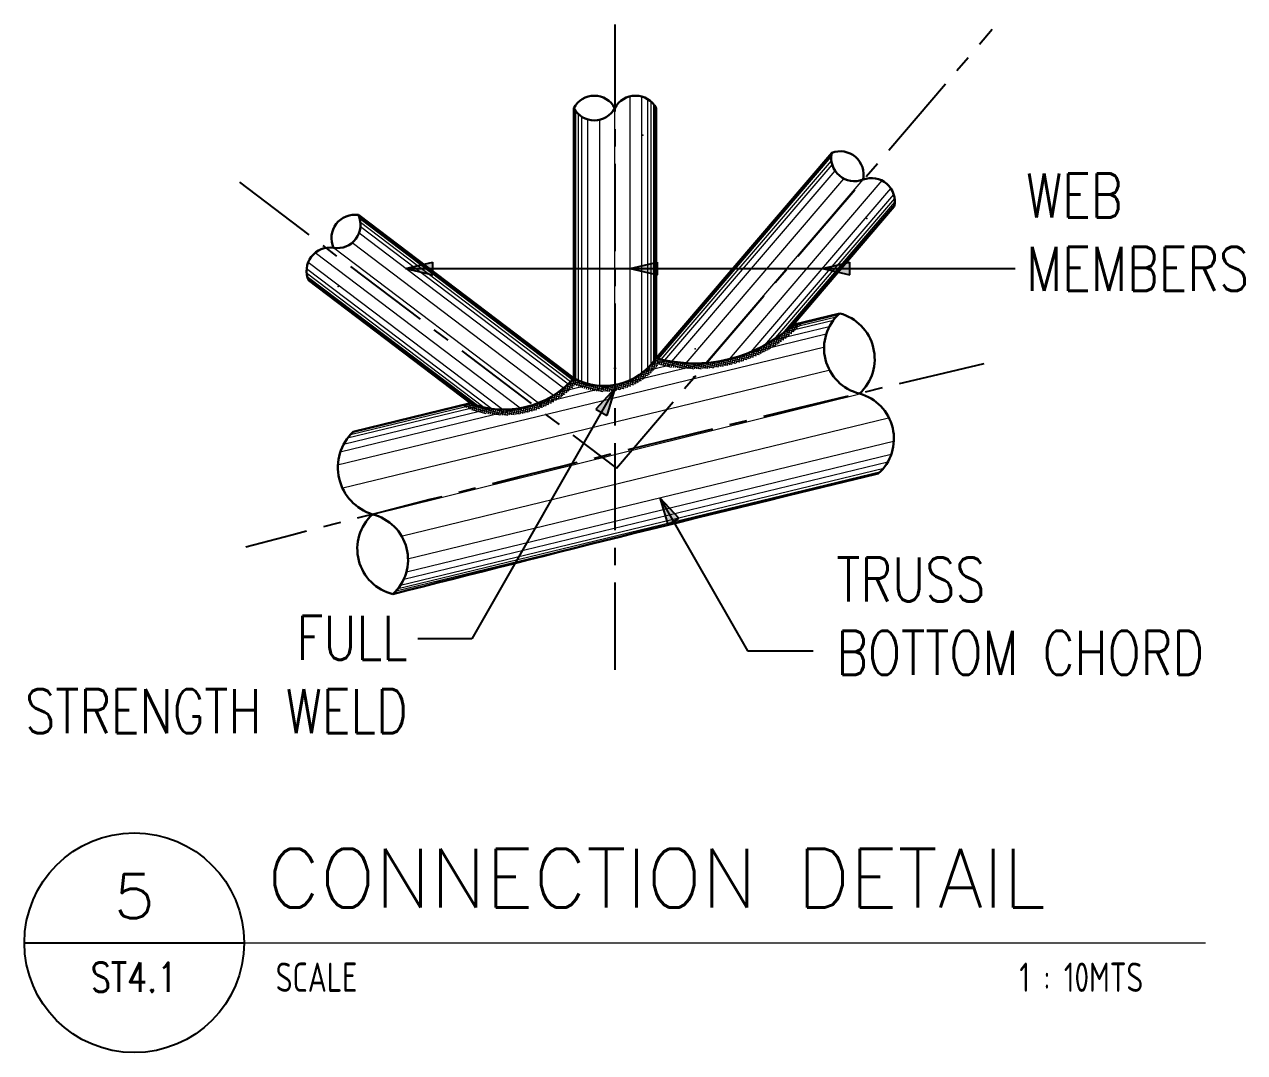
# Model space of a CAD drawing. Header units: millimetres. Extents: x 0 to 437400, y -7936 to 73710.
# Drawn here: x 6753 to 7863, y -5349 to -4413 of the extents above; entities that cross this region are included whole.
import ezdxf
from ezdxf.enums import TextEntityAlignment as Align

# ---------------------------------------------------------------- set-up
doc = ezdxf.new("R2010")
doc.units = ezdxf.units.MM
doc.header["$LTSCALE"] = 10
doc.header["$MEASUREMENT"] = 0
doc.linetypes.add('CENTER', pattern=[50.8, 31.75, -6.35, 6.35, -6.35])
for name, color, linetype in [('A-NEW', 240, 'Continuous'), ('A_LINE', 1, 'Continuous'), ('TARGET-MAIN', 1, 'Continuous')]:
    doc.layers.add(name, color=color, linetype=linetype)
doc.layers.add('GUIDE 001', color=214, linetype='Continuous', lineweight=0, plot=False)
for name, color, linetype, lineweight in [('HATCH', 8, 'Continuous', 5), ('S-Anno-Text', 52, 'Continuous', 15), ('S-ANNO-WELD', 1, 'Continuous', 9), ('S_STEEL TRUSS', 5, 'Continuous', 30)]:
    doc.layers.add(name, color=color, linetype=linetype, lineweight=lineweight)
doc.styles.add('1', font='simplex.shx', dxfattribs={"width": 0.8, "height": 20})
doc.styles.add('ARCHITEXT', font='architxt.shx', dxfattribs={"width": 0.85})
doc.styles.add('SIMPLEX', font='SIMPLEX.shx', dxfattribs={"width": 1.1})
doc.dimstyles.new('ESCA_ARW$7', dxfattribs={"dimtxt": 200, "dimasz": 1, "dimexe": 100, "dimexo": 100, "dimgap": 100, "dimtad": 1, "dimdec": 0, "dimrnd": 1, "dimdsep": 46, "dimtxsty": '1', "dimblk1": 'dim_arw', "dimblk2": 'dim_arw', "dimsah": 1, "dimcen": 50, "dimclrd": 1, "dimclre": 256, "dimclrt": 52, "dimadec": 0, "dimazin": 0, "dimtfac": 1, "dimtofl": 0, "dimtmove": 0, "dimatfit": 3, "dimldrblk": 'dim_arw', "dimfxl": 1, "dimtolj": 1, "dimtzin": 0, "dimarcsym": 0})

# ---------------------------------------------------------------- blocks, each defined once
blk = doc.blocks.new('dim_arw')
h = blk.add_hatch(color=256)
h.paths.add_polyline_path([(-126, 29), (0, 0), (-126, -29, -0.115681), (-133, 0, -0.115681)])
h.paths.add_polyline_path([(-249, 58), (-126, 29, 0.115681), (-133, 0, 0.115681), (-126, -29), (-249, -58)])
for p, q in [((0, 0), (-249, 58)), ((-249, 58), (-249, -58)), ((0, 0), (-249, -58))]:
    blk.add_line(p, q)
blk = doc.blocks.new('TARGET-DWGLABEL')
at = {"layer": 'TARGET-MAIN'}
blk.add_line((-7.5, 0), (7.5, 0), dxfattribs=at)
blk.add_circle((0, 0), 7.5, dxfattribs=at)
at = {"layer": 'TARGET-MAIN', "color": 2, "style": 'ARCHITEXT', "width": 0.85}
blk.add_text('SCALE', height=2, dxfattribs=at).set_placement((9.659, -2.355), align=Align.MIDDLE_LEFT)
at = {"layer": 'TARGET-MAIN', "color": 6, "style": 'ARCHITEXT', "width": 0.85}
blk.add_attdef('DRAWING_TITLE', text='', height=5, dxfattribs=at).set_placement((9.079, 4.407), align=Align.MIDDLE_LEFT)
at = {"layer": 'TARGET-MAIN', "color": 4, "style": 'ARCHITEXT', "width": 0.85}
blk.add_attdef('DWG_NO.', text='', height=3, dxfattribs=at).set_placement((0, 3.173), align=Align.MIDDLE_CENTER)
at = {"layer": 'TARGET-MAIN', "color": 3, "style": 'ARCHITEXT', "width": 0.85}
blk.add_attdef('SHT_NO.', text='', height=2, dxfattribs=at).set_placement((-0.015, -2.355), align=Align.MIDDLE_CENTER)
at = {"layer": 'TARGET-MAIN', "color": 2, "style": 'ARCHITEXT', "width": 0.85}
blk.add_attdef('SCALE', text='', height=2, dxfattribs=at).set_placement((69.604, -2.355), align=Align.MIDDLE_RIGHT)

msp = doc.modelspace()

# ---------------------------------------------------------------- hatches: boundary and pattern name
at = {"layer": 'HATCH'}
h = msp.add_hatch(dxfattribs=at)
h.set_pattern_fill('ANSI37', color=256, scale=15, angle=30, style=0)
h.set_pattern_definition([(75, (-3240, -8268.4172), (-1.81111092, 0.4852857), []), (165, (-3240, -8268.4172), (-0.4852857, -1.81111092), [])])
h.paths.add_polyline_path([(7159.07009, -4758.22258, -0.001742526), (7158.52119, -4758.01101), (7150.47997, -4759.96859, 0.0014498895), (7150.94807, -4760.1915)])
h.paths.add_polyline_path([(7161.80385, -4759.21179, -0.0086122478), (7159.07009, -4758.22258), (7150.94807, -4760.1915, 0.0072778652), (7153.31682, -4761.26919)])
h.paths.add_polyline_path([(7166.10576, -4760.55791, -0.0133545299), (7161.80385, -4759.21179), (7153.31682, -4761.26919, 0.0110498935), (7156.97056, -4762.77243)])
h.paths.add_polyline_path([(7176.63228, -4762.83138, -0.031932489), (7166.10576, -4760.55791), (7156.97056, -4762.77243, 0.0248475263), (7165.4037, -4765.55338)])
h.paths.add_polyline_path([(7202.3959, -4762.7189, -0.0767658861), (7176.63228, -4762.83138), (7165.4037, -4765.55338, 0.0404107258), (7179.57637, -4768.25074)])
h.paths.add_polyline_path([(7238.363, -4753.99987), (7215.54346, -4759.53171, -0.0401374423), (7202.3959, -4762.7189), (7179.57637, -4768.25074, 0.174295199)])
h.paths.add_polyline_path([(7238.363, -4753.99987, 0.0404107258), (7249.72719, -4745.11194), (7238.49861, -4747.83394, -0.0767658861), (7215.54346, -4759.53171)])
h.paths.add_polyline_path([(7253.60813, -4741.31172, 0.0187339259), (7257.8823, -4743.13501), (7267.4307, -4740.82032, -0.0399683801), (7258.74285, -4738.10112), (7246.81552, -4740.9925, -0.031932489), (7238.49861, -4747.83394), (7249.72719, -4745.11194, 0.015193075)])
h.paths.add_polyline_path([(7258.74285, -4738.10112, -0.0167226366), (7255.25529, -4736.55759), (7250.02347, -4737.82587, -0.0133545299), (7246.81552, -4740.9925)])
h.paths.add_polyline_path([(7253.06017, -4735.43781), (7252.00078, -4735.69462, -0.0086122478), (7250.02347, -4737.82587), (7255.25529, -4736.55759, -0.0108031427)])
h.paths.add_polyline_path([(7253.06017, -4735.43781, -0.0027963794), (7252.5, -4735.13257, -0.0022267851), (7252.00078, -4735.69462)])
h.paths.add_polyline_path([(7290, -4741.48219), (7290, -4741.36658, -0.0999493517), (7267.4307, -4740.82032), (7257.8823, -4743.13501, 0.0498720964), (7269.79194, -4746.38097)])
h.paths.add_polyline_path([(7290, -4741.48219), (7269.79194, -4746.38097, 0.0819892226), (7290, -4746.43778)])
h.paths.add_polyline_path([(7317.21708, -4734.88431), (7290, -4741.48219), (7290, -4746.43778, 0.1209042502)])
h.paths.add_polyline_path([(7326.31825, -4726.54498), (7316.76985, -4728.85968, -0.1155400276), (7293.56798, -4740.61725), (7317.21708, -4734.88431, 0.0498720964)])
h.paths.add_polyline_path([(7329.50507, -4722.67568, 0.0124763315), (7336.17732, -4724.15498), (7349.09483, -4721.02356, -0.0235769307), (7336.79367, -4719.18029), (7323.24809, -4722.46396, -0.0399683801), (7316.76985, -4728.85968), (7326.31825, -4726.54498, 0.0202102294)])
h.paths.add_polyline_path([(7336.79367, -4719.18029, -0.010034485), (7331.62038, -4718.04541), (7325.64169, -4719.49474, -0.0167226366), (7323.24809, -4722.46396)])
h.paths.add_polyline_path([(7331.62038, -4718.04541, -0.0065010259), (7328.29471, -4717.19969), (7327.08035, -4717.49407, -0.0108031427), (7325.64169, -4719.49474)])
h.paths.add_polyline_path([(7328.29471, -4717.19969, -0.0014698494), (7327.54591, -4716.99651, -0.0005718799), (7327.5, -4716.87439, -0.0032806411), (7327.08035, -4717.49407)])
h.paths.add_polyline_path([(7373.48379, -4721.24432, -0.0463040609), (7349.09483, -4721.02356), (7336.17732, -4724.15498, 0.0300347486), (7352.47188, -4726.33796)])
h.paths.add_polyline_path([(7373.48379, -4721.24432), (7352.47188, -4726.33796, 0.0300923391), (7368.94209, -4726.55141)])
h.paths.add_polyline_path([(7433.92693, -4706.59188), (7412.91502, -4711.68552, -0.0773226839), (7373.48379, -4721.24432), (7368.94209, -4726.55141, 0.1260553108)])
h.paths.add_polyline_path([(7447.41301, -4697.18957), (7434.49551, -4700.321, -0.0463040609), (7412.91502, -4711.68552), (7433.92693, -4706.59188, 0.0300347486)])
h.paths.add_polyline_path([(7455.30368, -4690.45147), (7444.58706, -4693.04935, -0.0235769307), (7434.49551, -4700.321), (7447.41301, -4697.18957, 0.0189460897)])
h.paths.add_polyline_path([(7458.66322, -4687.24808), (7448.66639, -4689.67148, -0.010034485), (7444.58706, -4693.04935), (7455.30368, -4690.45147, 0.0084735201)])
h.paths.add_polyline_path([(7460.81895, -4685.07358), (7451.2356, -4687.39675, -0.0065010259), (7448.66639, -4689.67148), (7458.66322, -4687.24808, 0.0055890867)])
h.paths.add_polyline_path([(7460.81895, -4685.07358, 0.0021636588), (7461.64035, -4684.21892), (7452.19177, -4686.51911, -0.0024587647), (7451.2356, -4687.39675)])

# ---------------------------------------------------------------- linework, layer by layer
at = {"layer": 'A-NEW', "color": 253, "linetype": 'CENTER', "ltscale": 0.25}
msp.add_line((7290, -4413.19059), (7290, -5009.68265), dxfattribs=at)
msp.add_lwpolyline([(6948.16545, -4556.87647), (7291.47018, -4817.07925), (7633.39183, -4417.53532)], dxfattribs=at)
msp.add_arc((14602.5, -34236.14627), 30327.51553, 103.299745437, 104.60713915, dxfattribs=at)
at = {"layer": 'A_LINE', "color": 1, "lineweight": 13}
msp.add_line((6752.54844, -5248.99999), (7827.45156, -5248.99999), dxfattribs=at)
at = {"layer": 'GUIDE 001'}
for p in [(7315.48272, -4513.94306), (7519.1684, -4589.77266), (7038.17802, -4651.71966), (7362.89635, -4708.38118)]:
    msp.add_point(p, dxfattribs=at)
at = {"layer": 'HATCH', "color": 250}
for p, q in [((7303.7688, -4737.0802), (7303.7688, -4478.69084)), ((7314.53754, -4730.64297), (7314.53754, -4478.90185)), ((7320.09721, -4725.83031), (7320.09721, -4481.37861)), ((7323.07742, -4722.66085), (7323.07742, -4483.64798)), ((7325.42215, -4719.7846), (7325.42215, -4486.15997)), ((7252.61428, -4735.19551), (7252.61428, -4489.53484)), ((7253.41699, -4735.62803), (7253.41699, -4490.87431)), ((7254.57785, -4736.22471), (7254.57785, -4492.48888)), ((7256.92258, -4737.33033), (7256.92258, -4495.00087)), ((7259.90279, -4738.5541), (7259.90279, -4497.27024)), ((7290, -4741.36658), (7290, -4489.32443)), ((7326.58301, -4718.20651), (7326.58301, -4487.77455)), ((7327.38572, -4717.04489), (7327.38572, -4489.11401)), ((7265.46246, -4740.33614), (7265.46246, -4499.747)), ((7276.2312, -4742.10883), (7276.2312, -4499.95802)), ((7327.54591, -4716.99651), (7487.27305, -4530.35138)), ((7328.4036, -4717.22884), (7487.01201, -4531.89098)), ((7329.65164, -4717.55588), (7486.84421, -4533.87247)), ((7332.20059, -4718.18356), (7486.99238, -4537.30553)), ((7335.49626, -4718.91607), (7487.78111, -4540.96744)), ((7341.82033, -4720.07701), (7490.3948, -4546.46407)), ((7354.79339, -4721.48002), (7498.43934, -4553.62616)), ((7373.08976, -4721.2767), (7515.81433, -4554.49949)), ((7394.1463, -4717.84805), (7533.18933, -4555.37282)), ((7413.9728, -4711.24264), (7541.23387, -4562.53492)), ((7426.53396, -4705.1154), (7543.84756, -4568.03155)), ((7434.64018, -4700.22664), (7544.63629, -4571.69345)), ((7442.43658, -4694.72255), (7544.78446, -4575.12651)), ((7447.27304, -4690.85644), (7544.61666, -4577.108)), ((7451.48393, -4687.17048), (7544.35562, -4578.6476)), ((7252.48112, -4735.26166), (7056.70083, -4586.87286)), ((7251.88847, -4735.81969), (7057.28345, -4588.32167)), ((7251.10278, -4736.68081), (7057.86898, -4590.2221)), ((7249.47641, -4738.39024), (7058.45462, -4593.60808)), ((7247.33241, -4740.50473), (7058.46303, -4597.35396)), ((7243.09817, -4744.27159), (7057.07864, -4603.28082)), ((7220.32145, -4757.79746), (7033.95067, -4616.54047)), ((7233.98086, -4750.87363), (7050.74206, -4611.99048)), ((7187.55229, -4763.7497), (7010.82271, -4629.80011)), ((7203.72671, -4762.49649), (7017.15929, -4621.09046)), ((7177.25699, -4762.92268), (7009.43831, -4635.72698)), ((7170.75823, -4761.73654), (7009.44673, -4639.47286)), ((7164.8289, -4760.1846), (7010.03236, -4642.85884)), ((7161.47309, -4759.09774), (7010.6179, -4644.75926)), ((7158.9074, -4758.16033), (7011.20052, -4646.20807)), ((7444.58706, -4693.04935), (7488.92482, -4682.30113)), ((7448.66639, -4689.67148), (7491.51609, -4679.28399)), ((7451.2356, -4687.39675), (7493.74139, -4677.09263)), ((7412.91502, -4711.68552), (7482.14031, -4694.90415)), ((7434.49551, -4700.321), (7485.14706, -4688.04221)), ((7037.65621, -4814.09597), (7479.94586, -4706.87751)), ((7323.24809, -4722.46396), (7336.79367, -4719.18029)), ((7325.64169, -4719.49474), (7331.62038, -4718.04541)), ((7327.08035, -4717.49407), (7328.29471, -4717.19969)), ((7039.85066, -4802.1226), (7373.48379, -4721.24432)), ((7042.32015, -4835.12663), (7484.6098, -4727.90818)), ((7316.76985, -4728.85968), (7349.09483, -4721.02356)), ((7238.49861, -4747.83394), (7267.4307, -4740.82032)), ((7246.81552, -4740.9925), (7258.74285, -4738.10112)), ((7250.02347, -4737.82587), (7255.25529, -4736.55759)), ((7252.00078, -4735.69462), (7253.06017, -4735.43781)), ((7069.36993, -4859.11201), (7511.76602, -4749.66024)), ((7042.8574, -4795.26066), (7176.63228, -4762.83138)), ((7046.63516, -4789.51959), (7166.10576, -4760.55791)), ((7049.22644, -4786.50245), (7161.80385, -4759.21179)), ((7051.45173, -4784.31109), (7159.07009, -4758.22258)), ((7096.63258, -4878.63075), (7538.92224, -4771.4123)), ((7101.29652, -4899.66142), (7543.58618, -4792.44296)), ((7100.25763, -4911.35466), (7541.39173, -4804.41633)), ((7094.7883, -4923.63885), (7534.60722, -4817.01934)), ((7097.85041, -4918.07126), (7538.38498, -4811.27827)), ((7091.0142, -4928.59464), (7529.79065, -4822.22784)), ((7092.72969, -4926.52686), (7532.01595, -4820.03648))]:
    msp.add_line(p, q, dxfattribs=at)
at = {"layer": 'S_STEEL TRUSS', "linetype": 'Continuous', "ltscale": 2000}
for points in [[(7252.5, -4489.32443, 0.5986677255), (7290, -4489.32443, 0.5986677255), (7252.5, -4489.32443)], [(7487.32303, -4530.11721, 0.5986677255), (7515.81433, -4554.49949, 0.5986677255), (7487.32303, -4530.11721)], [(7056.60216, -4586.65469, -0.5986677255), (7033.95067, -4616.54047, -0.5986677255), (7056.60216, -4586.65469)], [(7494.5855, -4676.19867, 0.6022770571), (7512.58392, -4749.23405, 0.5915496246), (7494.5855, -4676.19867)], [(7087.86767, -4931.79511, 0.5986677255), (7069.36993, -4859.11201, 0.5986677255), (7087.86767, -4931.79511)]]:
    msp.add_lwpolyline(points, format="xyb", close=True, dxfattribs=at)
for points in [[(7290, -4489.32443, -0.5986677255), (7327.5, -4489.32443), (7327.5, -4716.87439)], [(7515.81433, -4554.49949, -0.5986677255), (7544.30564, -4578.88177), (7452.19177, -4686.51911)], [(7033.95067, -4616.54047, 0.5986677255), (7011.29918, -4646.42625), (7158.52119, -4758.01101)], [(7512.58392, -4749.23405, -0.5950041606), (7529.69409, -4822.0321)], [(7069.36993, -4859.11201, -0.5742775763), (7051.80687, -4783.98981), (7158.52119, -4758.01101)]]:
    msp.add_lwpolyline(points, format="xyb", dxfattribs=at)
for points in [[(7252.5, -4735.13257), (7252.5, -4489.32443)], [(7327.5, -4716.87439), (7487.32303, -4530.11721)], [(7252.5, -4735.13257), (7056.60216, -4586.65469)], [(7452.19177, -4686.51911), (7494.5855, -4676.19867)]]:
    msp.add_lwpolyline(points, dxfattribs=at)
for centre, radius, start, end in [((7362.47866, -4589.73797), 131.96602, 254.65026807, 312.82956145), ((7280.06805, -4685.20554), 57.0325, 241.09397816, 326.27019316), ((7380.90759, -4696.86601), 57.0325, 200.5377327, 200.66879791), ((7189.14994, -4679.36637), 84.39846, 248.72119943, 318.64297189), ((14602.5, -34236.14627), 30252.51553, 103.520445103, 104.382671698)]:
    msp.add_arc(centre, radius, start, end, dxfattribs=at)
for p in [(7290, -4726.14298), (7361.83628, -4734.42666), (7222.68422, -4759.58829)]:
    msp.add_point(p, dxfattribs=at)

# ---------------------------------------------------------------- block references
at = {"layer": 'TARGET-MAIN', "color": 1, "lineweight": 13}
ref = msp.add_blockref('TARGET-DWGLABEL', (6852.54844, -5248.99999), dxfattribs=dict(at, xscale=13.33333333333333, yscale=13.33333333333333, zscale=13.33333333333333))
ref.add_attrib('DWG_NO.', '5', dxfattribs={"color": 4, "height": 40, "style": 'SIMPLEX', "width": 1.1}).set_placement((6852.54844, -5206.68801), align=Align.MIDDLE_CENTER)
ref.add_attrib('SHT_NO.', 'ST4.1', dxfattribs={"color": 3, "height": 26.666667, "style": 'SIMPLEX', "width": 0.8}).set_placement((6852.34468, -5280.40311), align=Align.MIDDLE_CENTER)
ref.add_attrib('DRAWING_TITLE', 'CONNECTION DETAIL', dxfattribs={"color": 5, "height": 53.3333333, "style": 'SIMPLEX'}).set_placement((6973.6022, -5190.24513), align=Align.MIDDLE_LEFT)
ref.add_attrib('SCALE', '1 : 10MTS', dxfattribs={"color": 2, "height": 26.666667, "style": 'ARCHITEXT', "width": 0.85}).set_placement((7770.83248, -5280.40311), align=Align.MIDDLE_RIGHT)

# ---------------------------------------------------------------- texts
at = {"layer": 'S-Anno-Text', "char_height": 40, "width": 568.6858735, "style": '1'}
for s, insert, attachment_point in [('WEB \\PMEMBERS', (7664.2375, -4655.70401), 7), ('TRUSS\\PBOTTOM CHORD', (7491.49404, -5005.11451), 7), ('FULL\\PSTRENGTH WELD', (7101.50454, -5058.25135), 9)]:
    msp.add_mtext(s, dxfattribs=dict(at, insert=insert, attachment_point=attachment_point))

# ---------------------------------------------------------------- leaders
at = {"layer": 'S-ANNO-WELD'}
for points in [[(7099.39748, -4635.35577), (7654.13809, -4635.35577)], [(7303.7688, -4635.35577), (7654.13809, -4635.35577)], [(7478.95344, -4635.35577), (7654.13809, -4635.35577)], [(7290, -4744.50154), (7159.71533, -4972.42314), (7110.57645, -4972.42314)], [(7330.91198, -4843.99877), (7410.64416, -4983.48322), (7470.36879, -4983.48322)]]:
    msp.add_leader(points, dimstyle='ESCA_ARW$7', override={"dimscale": 0.1}, dxfattribs=at)

doc.saveas('drawing.dxf')
